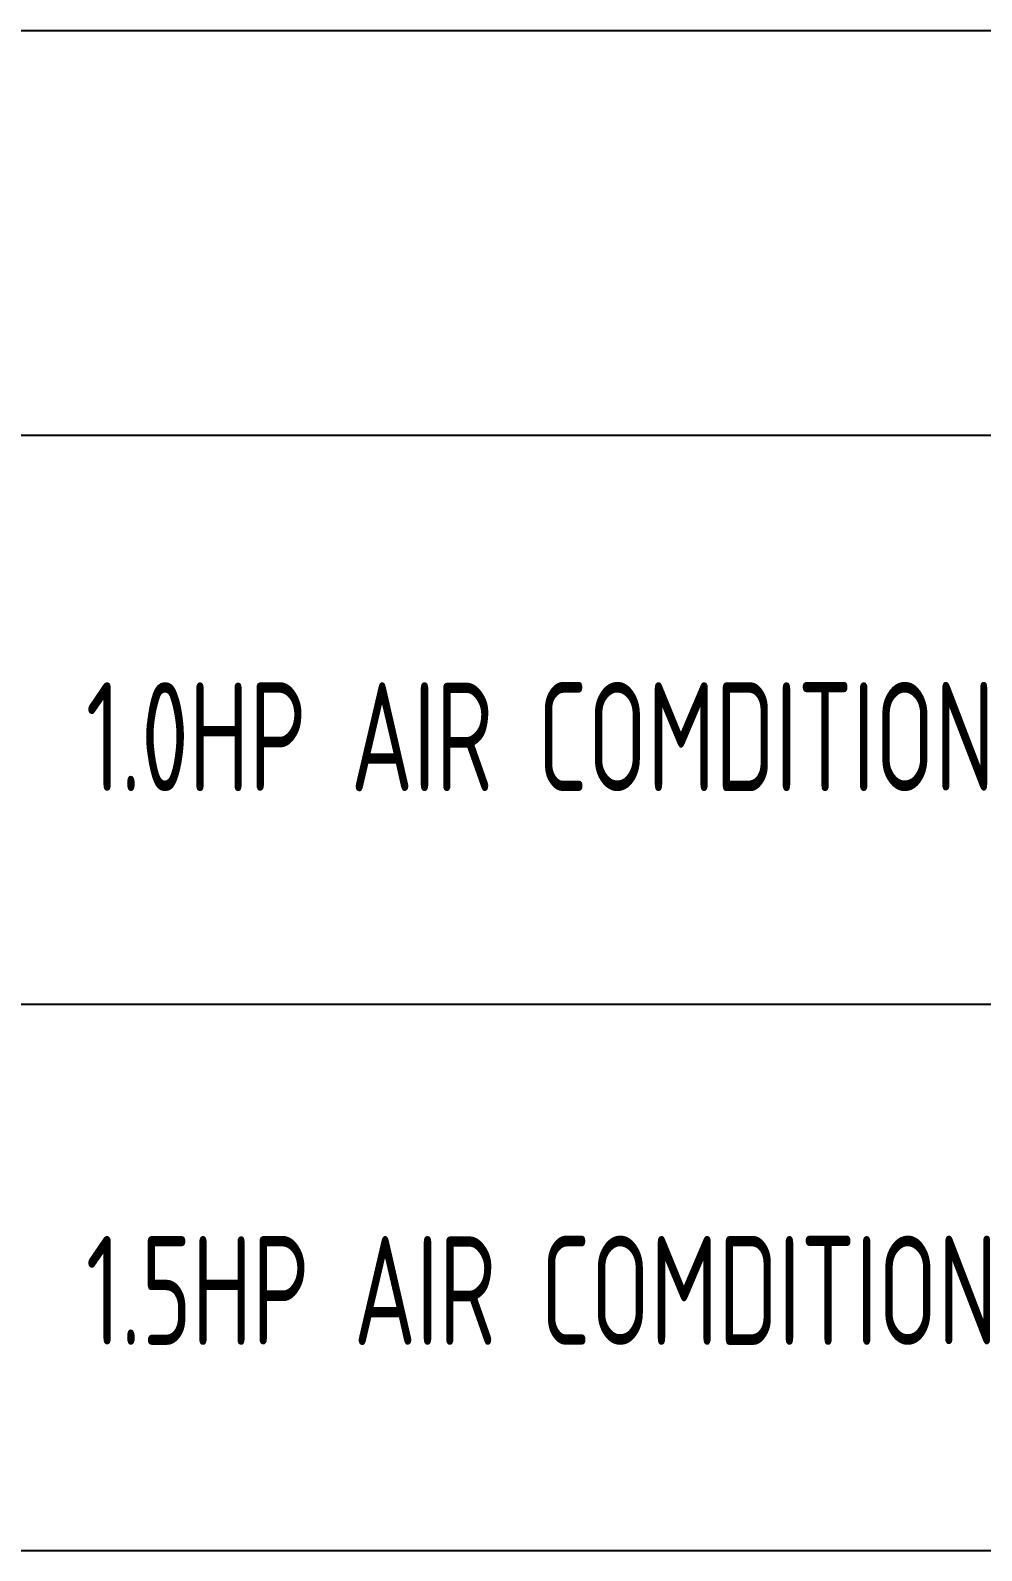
# Model space of a CAD drawing. Header units: inches. Extents: x -86208230 to 200276, y 9267 to 1246656.
# Drawn here: x 152454 to 153775, y 25319 to 27431 of the extents above; entities that cross this region are included whole.
import ezdxf

# ---------------------------------------------------------------- set-up
doc = ezdxf.new("R2010")
doc.units = ezdxf.units.IN
doc.header["$MEASUREMENT"] = 0
doc.layers.add('LAMPU', color=7, linetype='Continuous')
doc.styles.add('DIM', font='dim', dxfattribs={"width": 0.75})

msp = doc.modelspace()

# ---------------------------------------------------------------- linework, layer by layer
at = {"layer": 'LAMPU', "color": 1, "linetype": 'Continuous'}
for p, q in [((151148.8, 27430.6), (161239.1, 27430.6)), ((151133.4, 26868.6), (161239.1, 26868.6)), ((151160.6, 26078.2), (161239.1, 26078.2)), ((151160.6, 25319.1), (161239.1, 25319.1))]:
    msp.add_line(p, q, dxfattribs=at)

# ---------------------------------------------------------------- texts
at = {"layer": 'LAMPU', "color": 7, "linetype": 'Continuous', "style": 'DIM', "width": 0.75}
for s, p in [('1.0HP AIR COMDITION , RATED INPUT CAPACITY 2186W ', (152531.2, 26374)), ('1.5HP AIR COMDITION , RATED INPUT CAPACITY 2186W ', (152531.2, 25604.9))]:
    msp.add_text(s, height=151.217, dxfattribs=at).set_placement(p)

doc.saveas('drawing.dxf')
